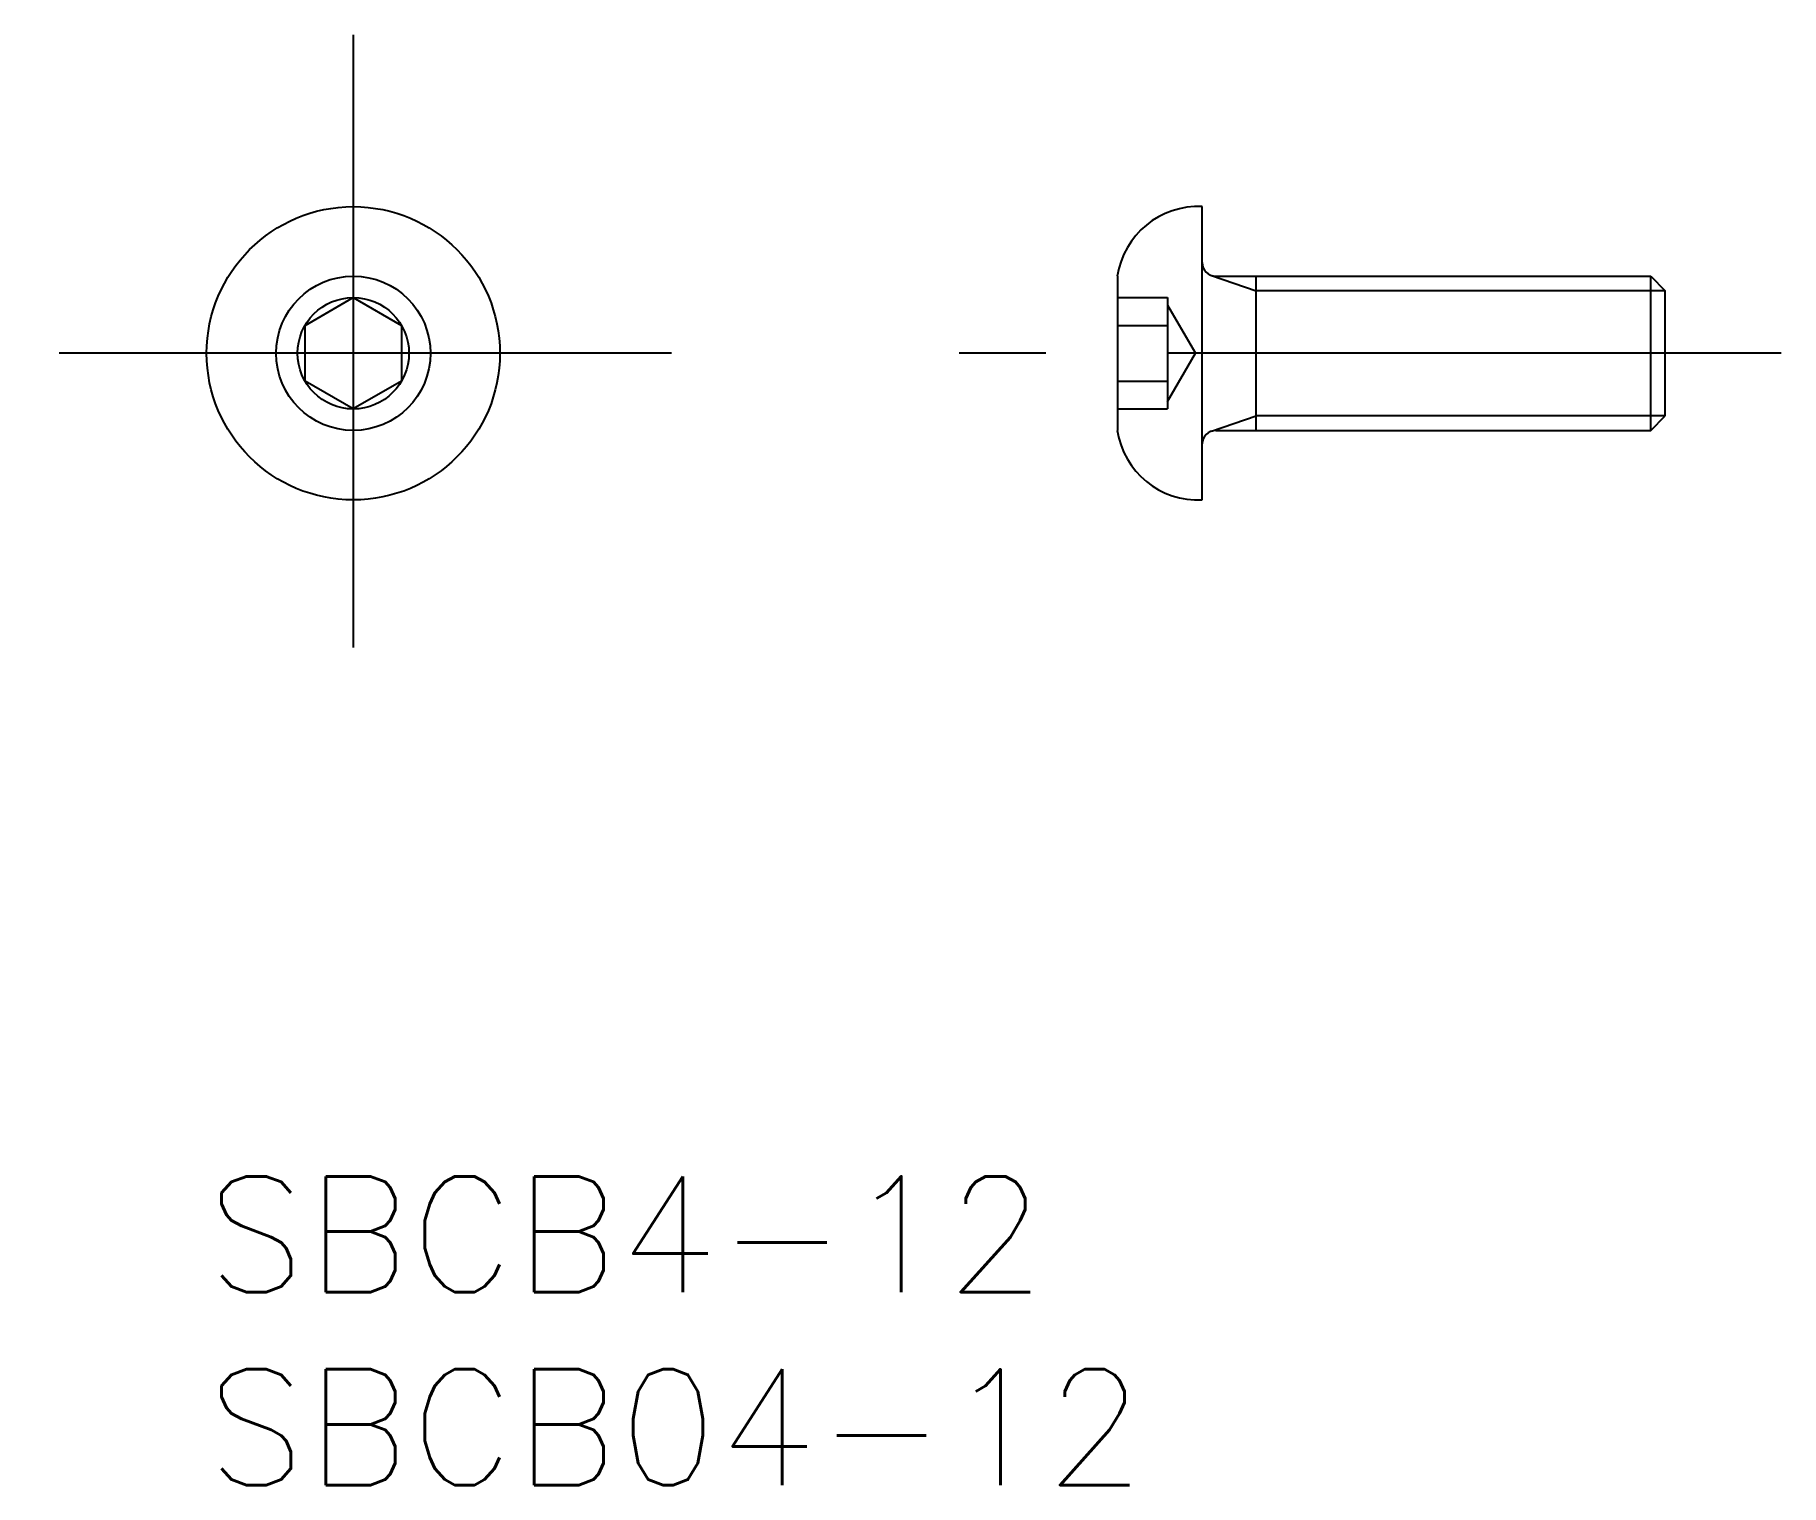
# Model space of a CAD drawing. Extents: x -4.5 to 40.8, y -8 to 29.6.
import ezdxf

# ---------------------------------------------------------------- set-up
doc = ezdxf.new("R2010")
doc.units = 0
doc.header["$LTSCALE"] = 0.5
doc.linetypes.add('CENTER', pattern=[50.8, 31.75, -6.35, 6.35, -6.35])
doc.linetypes.add('DASHED', pattern=[19.05, 12.7, -6.35])
doc.layers.get('0').update_dxf_attribs({"linetype": 'CONTINUOUS'})
doc.layers.add('CENTER', color=1, linetype='CENTER')
doc.styles.get("Standard").update_dxf_attribs({"font": 'txt.shx', "height": 3, "bigfont": 'bigfont.shx'})

# ---------------------------------------------------------------- blocks, each defined once
blk = doc.blocks.new('*U4')
at = {"color": 7, "linetype": 'CONTINUOUS'}
blk.add_text('SBCB4-12', height=3, dxfattribs=at).set_placement((0, -3))
blk = doc.blocks.new('*U5')
at = {"color": 7, "linetype": 'CONTINUOUS'}
blk.add_text('SBCB04-12', height=3, dxfattribs=at).set_placement((0, -8))

msp = doc.modelspace()

# ---------------------------------------------------------------- linework, layer by layer
at = {"color": 7, "linetype": 'CONTINUOUS'}
for p, q in [((25.8, 17.529), (25.8, 25.129)), ((23.6, 23.329), (23.6, 19.329)), ((26.15, 23.329), (37.421, 23.329)), ((27.2, 19.329), (27.2, 23.329)), ((37.421, 19.329), (37.421, 23.329)), ((37.421, 23.329), (37.8, 22.95)), ((2.55, 22.051), (3.8, 22.772)), ((3.8, 22.772), (5.05, 22.051)), ((37.8, 19.708), (37.8, 22.95)), ((2.55, 20.607), (2.55, 22.051)), ((5.05, 22.051), (5.05, 20.607)), ((3.8, 19.886), (2.55, 20.607)), ((5.05, 20.607), (3.8, 19.886)), ((37.421, 19.329), (37.8, 19.708)), ((26.15, 19.329), (37.421, 19.329))]:
    msp.add_line(p, q, dxfattribs=at)
at = {"color": 3, "linetype": 'CONTINUOUS'}
for p, q in [((26.037, 23.348), (27.2, 22.95)), ((37.8, 22.95), (27.2, 22.95)), ((26.037, 19.31), (27.2, 19.708)), ((37.8, 19.708), (27.2, 19.708))]:
    msp.add_line(p, q, dxfattribs=at)
at = {"color": 3, "linetype": 'DASHED'}
for p, q in [((23.6, 22.772), (24.9, 22.772)), ((24.9, 22.772), (24.9, 19.886)), ((24.9, 22.579), (25.622, 21.329)), ((23.6, 22.051), (24.9, 22.051)), ((24.9, 20.079), (25.622, 21.329)), ((23.6, 20.607), (24.9, 20.607)), ((23.6, 19.886), (24.9, 19.886))]:
    msp.add_line(p, q, dxfattribs=at)
at = {"color": 7, "linetype": 'CONTINUOUS'}
for radius in [3.8, 2, 1.443]:
    msp.add_circle((3.8, 21.329), radius, dxfattribs=at)
for centre, radius, start, end in [((25.698, 23.009), 2.123, 87.2573, 171.3215), ((26.15, 23.679), 0.35, 180, 270), ((25.698, 19.649), 2.123, 188.6785, 272.7427), ((26.15, 18.979), 0.35, 90, 180)]:
    msp.add_arc(centre, radius, start, end, dxfattribs=at)
at = {"layer": 'CENTER', "color": 1, "linetype": 'CENTER'}
for p, q in [((3.8, 29.579), (3.8, 13.079)), ((12.05, 21.329), (-4.45, 21.329)), ((40.8, 21.329), (19.5, 21.329))]:
    msp.add_line(p, q, dxfattribs=at)

# ---------------------------------------------------------------- block references
at = {"color": 7, "linetype": 'CONTINUOUS'}
for name in ['*U4', '*U5']:
    msp.add_blockref(name, (0, 0), dxfattribs=at)

doc.saveas('drawing.dxf')
